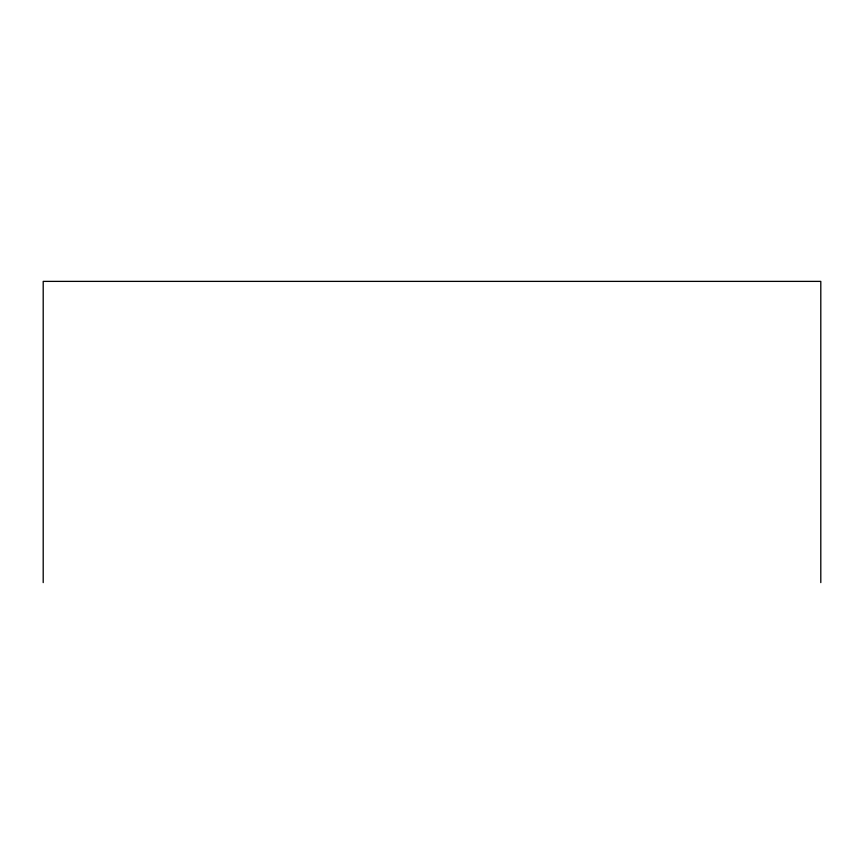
<?xml version="1.0" encoding="UTF-8"?>
<svg xmlns="http://www.w3.org/2000/svg" width="864" height="864" viewBox="0 0 864 864"><rect width="100%" height="100%" fill="white"/><g stroke="black" fill="none" stroke-linecap="round" stroke-linejoin="round"><path stroke-width="1.3" d="M820.8 582.617L820.8 281.383L43.2 281.383L43.2 582.617"/></g></svg>
